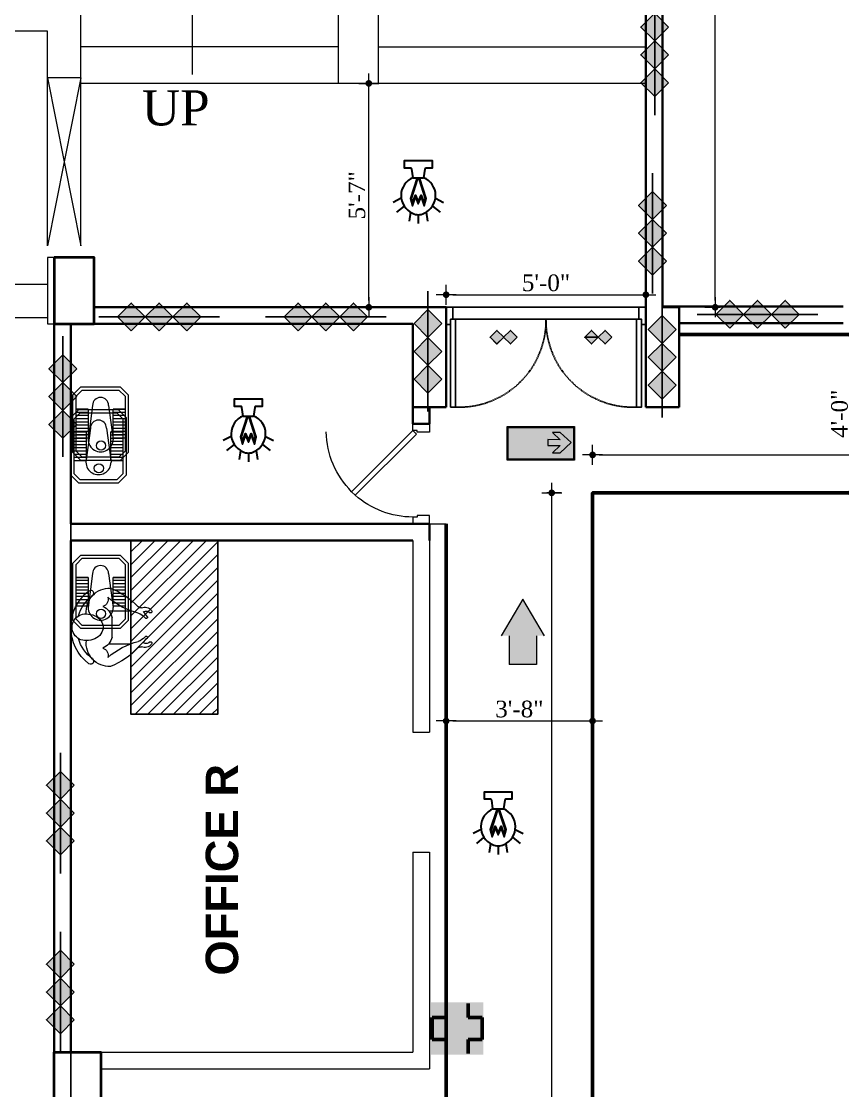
# Model space of a CAD drawing. Header units: inches. Extents: x -250485 to 735580, y -140410 to 288049.
# Drawn here: x 22416.3 to 22663.1, y 21470.8 to 21791.9 of the extents above; entities that cross this region are included whole.
import ezdxf

# ---------------------------------------------------------------- set-up
doc = ezdxf.new("R2010")
doc.units = ezdxf.units.IN
doc.header["$MEASUREMENT"] = 0
doc.header["$PDMODE"] = 35
doc.linetypes.add('DASH', pattern=[0.35, 0.25, -0.1])
doc.linetypes.add('DASHED', pattern=[0.75, 0.5, -0.25])
doc.layers.get('0').update_dxf_attribs({"lineweight": 0})
doc.layers.get('Defpoints').update_dxf_attribs({"lineweight": 0})
for name, color, linetype in [('A circulation', 7, 'DASHED'), ('A Furniture', 7, 'Continuous'), ('bp door', 40, 'Continuous'), ('fire rated wall', 7, 'Continuous')]:
    doc.layers.add(name, color=color, linetype=linetype)
for name, color, linetype, lineweight in [('A column', 106, 'Continuous', 40), ('A stair', 210, 'Continuous', 0), ('A WALL', 7, 'Continuous', 35), ('COLUMN-2', 102, 'Continuous', 0), ('DIM 01', 250, 'Continuous', 9), ('DIM_WORKING', 7, 'Continuous', 0), ('DOOR', 222, 'Continuous', 0), ('Emergency Light', 251, 'Continuous', 15), ('evacuation plan', 162, 'Continuous', 13), ('FURNITURE', 144, 'Continuous', 0), ('illustr-TOILET FIXTURE', 252, 'Continuous', 0), ('Intercom Conduit', 40, 'Continuous', 0), ('Layer1', 134, 'Continuous', 0), ('MAN', 215, 'Continuous', 0), ('TEXT-1', 7, 'Continuous', 0), ('wall', 7, 'Continuous', 0), ('WALL (I)', 7, 'Continuous', 0)]:
    doc.layers.add(name, color=color, linetype=linetype, lineweight=lineweight)
doc.styles.add('ARCH', font='times.ttf')
doc.styles.add('REG', font='times.ttf')
doc.styles.get("Standard").update_dxf_attribs({"font": 'arialbd.ttf', "height": 24})
doc.dimstyles.new('Dim-Pres', dxfattribs={"dimtxt": 5.5, "dimasz": 2, "dimexe": 1.5, "dimexo": 1.5, "dimgap": 1, "dimtad": 3, "dimdec": 0, "dimzin": 3, "dimdsep": 46, "dimlunit": 4, "dimtxsty": 'REG', "dimblk": 'point', "dimcen": 2, "dimclrd": 256, "dimclre": 256, "dimclrt": 7, "dimadec": 0, "dimazin": 0, "dimtfac": 0.75, "dimtdec": 0, "dimtmove": 1, "dimatfit": 3, "dimldrblk": 'point', "dimfxl": 0, "dimtolj": 1, "dimtzin": 0, "dimlwd": -1, "dimlwe": -1, "dimarcsym": 1})

# ---------------------------------------------------------------- blocks, each defined once
blk = doc.blocks.new('HGJGHJ')
at = {"layer": 'FURNITURE', "linetype": 'Continuous'}
for p, q in [((30654.35781435059, 4929.008363267556), (30651.95632432558, 4926.606873242553)), ((30651.95632432558, 4914.791542319535), (30651.95632432558, 4926.606873242553)), ((30654.75570624589, 4928.047767257556), (30652.91692033559, 4926.208981347247)), ((30652.91692033559, 4915.189434214839), (30652.91692033559, 4926.208981347247)), ((30654.35781435059, 4929.008363267556), (30671.64854253062, 4929.008363267556)), ((30654.75570624589, 4928.047767257556), (30671.25065063531, 4928.047767257556)), ((30658.6804963956, 4928.047767257556), (30667.32586048561, 4928.047767257556)), ((30658.6804963956, 4924.445532220049), (30658.6804963956, 4928.047767257556)), ((30658.6804963956, 4928.047767257556), (30658.6804963956, 4924.445532220049)), ((30659.6410924056, 4928.047767257556), (30659.6410924056, 4924.445532220049)), ((30660.6016884156, 4928.047767257556), (30660.6016884156, 4924.445532220049)), ((30661.5622844256, 4928.047767257556), (30661.5622844256, 4924.445532220049)), ((30662.5228804356, 4928.047767257556), (30662.5228804356, 4924.445532220049)), ((30663.4834764456, 4928.047767257556), (30663.4834764456, 4924.445532220049)), ((30664.4440724556, 4928.047767257556), (30664.4440724556, 4924.445532220049)), ((30665.40466846561, 4928.047767257556), (30665.40466846561, 4924.445532220049)), ((30666.36526447561, 4928.047767257556), (30666.36526447561, 4924.445532220049)), ((30667.32586048561, 4928.047767257556), (30667.32586048561, 4924.445532220049)), ((30671.25065063531, 4928.047767257556), (30673.08943654562, 4926.208981347247)), ((30671.64854253062, 4929.008363267556), (30674.05003255562, 4926.606873242553)), ((30673.08943654562, 4926.208981347247), (30673.08943654562, 4915.189434214839)), ((30674.05003255562, 4926.606873242553), (30674.05003255562, 4914.791542319535)), ((30657.53256930393, 4923.077343329893), (30667.7316437941, 4924.464785745525)), ((30667.32586048561, 4924.445532220049), (30658.6804963956, 4924.445532220049)), ((30657.53256930393, 4918.274363279886), (30667.7316437941, 4916.933629816562)), ((30658.6804963956, 4916.952883342036), (30667.32586048561, 4916.952883342036)), ((30658.6804963956, 4913.350648304533), (30658.6804963956, 4916.952883342036)), ((30658.6804963956, 4916.952883342036), (30658.6804963956, 4913.350648304533)), ((30659.6410924056, 4916.952883342036), (30659.6410924056, 4913.350648304533)), ((30660.6016884156, 4916.952883342036), (30660.6016884156, 4913.350648304533)), ((30661.5622844256, 4916.952883342036), (30661.5622844256, 4913.350648304533)), ((30662.5228804356, 4916.952883342036), (30662.5228804356, 4913.350648304533)), ((30663.4834764456, 4916.952883342036), (30663.4834764456, 4913.350648304533)), ((30664.4440724556, 4916.952883342036), (30664.4440724556, 4913.350648304533)), ((30665.40466846561, 4916.952883342036), (30665.40466846561, 4913.350648304533)), ((30666.36526447561, 4916.952883342036), (30666.36526447561, 4913.350648304533)), ((30667.32586048561, 4916.952883342036), (30667.32586048561, 4913.350648304533)), ((30654.35781435059, 4912.390052294529), (30651.95632432558, 4914.791542319535)), ((30654.75570624589, 4913.350648304533), (30652.91692033559, 4915.189434214839)), ((30671.25065063531, 4913.350648304533), (30654.75570624589, 4913.350648304533)), ((30667.32586048561, 4913.350648304533), (30658.6804963956, 4913.350648304533)), ((30673.08943654562, 4915.189434214839), (30671.25065063531, 4913.350648304533)), ((30674.05003255562, 4914.791542319535), (30671.64854253062, 4912.390052294529)), ((30671.64854253062, 4912.390052294529), (30654.35781435059, 4912.390052294529))]:
    blk.add_line(p, q, dxfattribs=at)
blk.add_circle((30669.60650334774, 4920.808634671692), 1.399614070162386, dxfattribs=at)
for centre, radius, start, end in [((30657.53256930393, 4920.675853304889), 2.401490025004022, 90, 270), ((30667.73910977049, 4920.699207781044), 3.765585365836088, 269.8864003401276, 90.11359965987242)]:
    blk.add_arc(centre, radius, start, end, dxfattribs=at)
blk = doc.blocks.new('30 door')
at = {"layer": 'DOOR'}
blk.add_lwpolyline([(-4.999999999999545, 28.00000000000068), (-4.999999999999545, 30), (0, 30), (0, 27.50000000000023), (-3.750000000000453, 27.5), (-3.750000000000453, 28.00000000000068), (-5.000000000001818, 28.00000000000068, 0.1816430964710889), (-22.3241161390597, 21.44543648263107), (-23.38477631083924, 20.38477631085152), (-5.000000000001818, 2.000000000030468), (-5.000000000001818, 0), (0, 0), (-4.547e-13, 2.5), (-3.750000000000453, 2.5), (-3.750000000000453, 1.999999999999317), (-5.000000000001818, 1.999999999998181), (-3.939339828221818, 3.060660171777954), (-22.3241161390597, 21.44543648263107), (-23.38477631083924, 20.38477631085152, 0.1947237237123861), (-30.99661788613685, 2.41935483871407, 0.1960840437780833)], format="xyb", dxfattribs=at)
blk = doc.blocks.new('A$C0A385B62')
at = {"layer": 'MAN'}
for p, q in [((12.80305191420848, 13.80214196451243), (5.246626955540705, 13.80214196451243)), ((5.246626955540705, 8.742395382917035), (5.246626955540705, 13.80214196451243)), ((12.80305191420848, 8.742395382917035), (12.80305191420848, 13.80214196451243)), ((6.784432283155183, 9.500194757591544), (11.265246586594, 9.500194757591544))]:
    blk.add_line(p, q, dxfattribs=at)
for centre, major_axis, ratio, start_param, end_param in [((6.291864998795062, 17.02653517760746), (1.330345823937488, -1.330345823937491), 0.9999999999977816, 3.011755567882602, 4.336791129735035), ((5.391966378050707, 18.34442382934912), (0.2134425236567027, 0.2134425236567026), 0.9999999999974256, -0.9903661476277168, 1.743844077507616), ((6.722268590692692, 17.28868438648033), (1.014736198392688, 1.014736198392687), 0.9999999999994011, 1.590736801762065, 2.798432656722235), ((3.039559556335007, 20.8822419551766), (3.420265618158865, 3.420265618158862), 0.9999999999710878, 4.442781796797042, 4.759624155095366), ((6.683346309542682, 17.32390668227572), (0.2195165364007317, -0.2195165364007318), 0.9999999999550492, 6.040082380256673, 8.853084092341538), ((11.3663325602065, 17.32390668227572), (0.2195165364007318, 0.2195165364007317), 0.9999999999550492, 0.5716938684278416, 3.384695580512707), ((53.02784726960453, 68.45595026975613), (46.44218521651676, -46.44218521651679), 0.9999999991443549, 4.81195643080859, 4.835193538654237), ((12.65771249169847, 18.34442382934912), (0.2134425236567026, -0.2134425236567027), 0.9999999999974256, 1.397748576082175, 4.131958801217509), ((11.32741027905649, 17.28868438648033), (1.014736198392089, 1.014736198392089), 0.9999999999994885, -1.227636329928234, -0.0199404749671928), ((11.75781387095412, 17.02653517760746), (1.330345823936892, 1.33034582393689), 0.9999999999985387, -1.195198476144889, 0.1298370857076663), ((16.25948536622672, 2.738926605114556), (12.32887152460413, 12.32887152460411), 0.9999999999998435, 1.534760500018879, 1.981494527452173), ((-10.8353074302031, 19.75662907895139), (12.12609851486674, 12.12609851486672), 0.9999999999981142, -1.50016072850486, -1.035996806125609), ((3.521507891495275, 16.15331630651462), (0.7438983915993324, -0.7438983915993334), 0.999999999998362, 0.1201904508699337, 0.9031787789964641), ((8.738014996295531, 14.61653963441176), (2.185140766254475, -2.18514076625448), 0.9999999999983836, 3.016096205032031, 3.635716174250643), ((9.311663873453654, 14.61653963441176), (2.185140766254467, 2.185140766254466), 0.999999999996424, -0.4941235206615008, 0.1254964485580055), ((28.88498629995229, 19.75662907895139), (12.12609851483914, 12.12609851483913), 0.9999999999973719, 2.606793132918306, 3.070957055299133), ((14.52817097825391, 16.15331630651462), (0.7438983915994333, 0.7438983915994326), 0.9999999999981568, 2.23841387459333, 3.021402202719569), ((1.823762386735323, 2.738926605114556), (12.32887152460242, 12.32887152460241), 0.9999999999992137, -0.4106982006575655, 0.0360358267760297), ((5.405420545281231, 8.934852985392807), (3.824465016098026, -3.824465016098032), 0.9999999999988436, 3.892703976422086, 5.607303683974293), ((2.58651944003577, 6.861145151346589), (1.216868306365082, 1.21686830636508), 0.9999999999942101, -0.4917908428322868, 1.062111035292349), ((7.560825747681518, 5.985419404034928), (2.545234036173748, 2.545234036173744), 0.9999999999964052, 1.002801220004055, 1.96460807070512), ((9.041623876484664, 3.602354411410942), (1.943723e-10, 3.839603214756363), 0.7931162535891396, 4.700072118899566, 7.865365617326588), ((10.48885312206766, 5.985419404034928), (2.545234036164584, 2.545234036164582), 0.9999999999986894, -0.393811743911866, 0.5679951067929987), ((12.64425832446068, 8.934852985392807), (3.824465016096659, 3.824465016096656), 0.999999999998776, 3.823709888529261, 5.53207398434725), ((15.46315942971341, 6.861145151346589), (1.216868306364642, -1.216868306364644), 0.9999999999951636, 2.079481618297084, 3.63338349642168), ((1.210265428893761, 4.563088716834045), (0.4857340215551655, -0.4857340215551659), 0.9999999999895796, 1.452985512981384, 4.552068611643997), ((9.063361561591591, 10.50550035794413), (6.477965783192783, -6.47796578319279), 0.9999999999952726, 4.573278415513708, 5.207423431160726), ((9.02666349798892, 10.50551949737974), (6.477965783163669, -6.477965783163672), 0.9999999999950769, 5.787107780630661, 6.421252796283351), ((16.87070936117016, 4.575413284820115), (0.4752786104991503, 0.4752786104991493), 0.9999999999965778, -1.432728837689081, 1.708863815900708), ((9.02666349798892, 10.50551949737974), (7.428523004162264, 7.428523004162253), 0.999999999999676, 3.004593134476285, 4.850456469487568), ((9.04147259880483, 3.328248395865101), (2.159226453879345, -2.159226453879349), 0.9999999999947417, 3.851468289501696, 7.142929779361948)]:
    blk.add_ellipse(centre, major_axis=major_axis, ratio=ratio, start_param=start_param, end_param=end_param, dxfattribs=at)
blk = doc.blocks.new('bfg')
at = {"layer": 'fire rated wall'}
h = blk.add_hatch(color=1, dxfattribs=at)
h.dxf.hatch_style = 1
h.paths.add_polyline_path([(9432308.674082786, -5613534.505642245), (9432321.426479785, -5613547.258039244), (9432334.178876786, -5613534.505642245)])
h.paths.add_polyline_path([(9432334.178876786, -5613534.505642245), (9432321.426479785, -5613521.753245245), (9432308.674082786, -5613534.505642245)])
h.paths.add_polyline_path([(9432334.178876786, -5613534.505642245), (9432359.683670785, -5613534.505642245), (9432346.931273786, -5613521.753245245)])
h.paths.add_polyline_path([(9432334.178876786, -5613534.505642245), (9432346.931273786, -5613547.258039244), (9432359.683670785, -5613534.505642245)])
at = {"layer": 'fire rated wall', "color": 1, "elevation": 4.752381534793134e-10}
for points in [[(9432321.426479785, -5613547.258039244), (9432334.178876786, -5613534.505642245), (9432321.426479785, -5613521.753245245), (9432308.674082786, -5613534.505642245)], [(9432346.931273786, -5613547.258039244), (9432359.683670785, -5613534.505642245), (9432346.931273786, -5613521.753245245), (9432334.178876786, -5613534.505642245)]]:
    blk.add_lwpolyline(points, close=True, dxfattribs=at)
blk.add_lwpolyline([(9432291.670886785, -5613534.505642245), (9432376.686866786, -5613534.505642245)], dxfattribs=at)
blk = doc.blocks.new('3HR RATE')
at = {"layer": 'fire rated wall', "xscale": 1.292997314696549, "yscale": 1.292997314696549, "zscale": 1.292997314696549}
for p in [(-12191616.17044229, 7245476.705624639), (-12191583.19281213, 7245476.705624639)]:
    blk.add_blockref('bfg', p, dxfattribs=at)
blk = doc.blocks.new('dot')
at = {"color": 4}
for p, q in [((-1.5, 0), (1.5, 0)), ((0, 1.5), (0, -1.5))]:
    blk.add_line(p, q, dxfattribs=at)
at = {"color": 6, "const_width": 0.5}
blk.add_lwpolyline([(-0.25, 0, 1), (0.25, 0, 1)], format="xyb", close=True, dxfattribs=at)
blk = doc.blocks.new('point')
blk.add_blockref('dot', (0, 0))
blk = doc.blocks.new('*D369')
at = {"layer": 'Defpoints', "color": 0, "ltscale": 30, "transparency": 16777216}
for p in [(22603.94430732762, 21709.84090888756), (22543.94430732762, 21706.07505182835), (22603.94430732762, 21706.07505182836)]:
    blk.add_point(p, dxfattribs=at)
at = {"layer": 'Layer1', "ltscale": 30, "transparency": 16777216}
for p, q in [((22543.94430732762, 21707.57505182835), (22543.94430732762, 21711.34090888756)), ((22603.94430732762, 21707.57505182836), (22603.94430732762, 21711.34090888756)), ((22545.94430732762, 21709.84090888756), (22601.94430732762, 21709.84090888756))]:
    blk.add_line(p, q, dxfattribs=at)
at = {"layer": 'Layer1', "ltscale": 30, "transparency": 16777216, "xscale": 2, "yscale": 2, "zscale": 2, "rotation": 180}
blk.add_blockref('point', (22543.94430732762, 21709.84090888756), dxfattribs=at)
at = {"layer": 'Layer1', "ltscale": 30, "transparency": 16777216, "xscale": 2, "yscale": 2, "zscale": 2}
blk.add_blockref('point', (22603.94430732762, 21709.84090888756), dxfattribs=at)
at = {"layer": 'Layer1', "color": 7, "ltscale": 30, "transparency": 16777216, "insert": (22573.94430732762, 21713.38416771957), "char_height": 5, "attachment_point": 5, "style": 'REG'}
blk.add_mtext('\\A1;5\'-0"', dxfattribs=at)
blk = doc.blocks.new('*D370')
at = {"layer": 'Defpoints', "color": 0, "ltscale": 30, "transparency": 16777216}
for p in [(22520.70072091138, 21773.32501343265, -9.701904012345906), (22520.70072091138, 21773.32501343265), (22520.70072091138, 21706.07505182835, -9.701904012345906)]:
    blk.add_point(p, dxfattribs=at)
at = {"layer": 'Layer1', "ltscale": 30, "transparency": 16777216}
for p, q in [((22520.0410847935, 21773.32501343265), (22519.20072091138, 21773.32501343265)), ((22520.70072091138, 21708.07505182835), (22520.70072091138, 21771.32501343265)), ((22520.0410847935, 21706.07505182835), (22519.20072091138, 21706.07505182835))]:
    blk.add_line(p, q, dxfattribs=at)
at = {"layer": 'Layer1', "ltscale": 30, "transparency": 16777216, "xscale": 2, "yscale": 2, "zscale": 2}
for p, rotation in [((22520.70072091138, 21773.32501343265), 90), ((22520.70072091138, 21706.07505182835), 270)]:
    blk.add_blockref('point', p, dxfattribs=dict(at, rotation=rotation))
at = {"layer": 'Layer1', "color": 7, "ltscale": 30, "transparency": 16777216, "insert": (22517.15025227403, 21739.70003263051), "char_height": 5, "attachment_point": 5, "rotation": 90, "style": 'REG'}
blk.add_mtext('\\A1;5\'-7"', dxfattribs=at)
blk = doc.blocks.new('A$C16DB04AD')
at = {"layer": 'Emergency Light', "color": 154, "lineweight": 30}
for p, q in [((-6.537825528983376, -14.3932823043433), (-9.586205916086328, -15.97797261748929)), ((6.53782552893972, -14.3932823043433), (9.58620591602812, -15.97797261748929)), ((-5.430884954985231, -17.39914926863275), (-8.325307155027986, -19.7678718053503)), ((-2.947855078673456, -19.77826723671751), (-3.460393636632944, -23.21708098362433)), ((2.9478550786298, -19.77826723671751), (3.460393636589288, -23.21708098362433)), ((5.430884954927024, -17.39914926863275), (8.32530715498433, -19.7678718053503)), ((-2.91038304567337e-11, -20.70360844238894), (-2.91038304567337e-11, -24))]:
    blk.add_line(p, q, dxfattribs=at)
blk.add_lwpolyline([(-1.99680266190262, -6.567560826137196), (-2.489697232274921, -3.279178763215896, 0.3712780056704896), (-2.944603238065611, -2.887376694125123), (-5.249217542688712, -2.887376694125123), (-5.249217542688712, 0), (5.249217542688712, 0), (5.249217542688712, -2.887376694125123), (2.944603238065611, -2.887376694125123, 0.3712780056704896), (2.489697232274921, -3.279178763215896), (1.99680266190262, -6.567560826137196)], format="xyb", dxfattribs=at)
at = {"layer": 'Emergency Light', "color": 1, "lineweight": 30}
blk.add_lwpolyline([(-0.4329040910961339, -6.573705076996703), (-3.010552231469774, -14.48153607931454), (-2.28318827264593, -17.27446631714702), (-1.096346872873255, -13.9076215242967), (0, -16.50271311466349), (1.096346872873255, -13.9076215242967), (2.283188272660482, -17.27446631714702), (3.010552231469774, -14.48153607931454), (0.4273372012394248, -6.573705076996703)], dxfattribs=at)
blk.add_lwpolyline([(0.4273372012394248, -7.282025628781412, 0.6903614861504281), (-0.4329040910961339, -7.282025628781412), (-2.747414040059084, -14.4957025636686), (-2.247088542950223, -16.41685110662365), (-1.117494048405206, -13.21240496687824), (0, -15.85755266516935), (1.117494048405206, -13.21240496687824), (2.247088542950223, -16.41685110662365), (2.747414040073636, -14.4957025636686), (0.4273372012394248, -7.282025628781412)], format="xyb", dxfattribs=at)
at = {"layer": 'Emergency Light', "color": 154, "lineweight": 30}
blk.add_lwpolyline([(-2.021739374991739, -6.577722929127049), (1.99680266190262, -6.567560826137196)], dxfattribs=at)
for centre, radius, start, end in [((0.7757337109651417, -13.40674541570479), 7.379797001880024, 112.0671366794404, 245.9766584055333), ((-0.7757337109651417, -13.40674541570479), 7.379797001880024, 294.0233415944667, 67.93286331978692), ((-2.91038304567337e-11, -15.96131014602724), 4.742298296318141, 241.9689034068913, 298.0310965931087)]:
    blk.add_arc(centre, radius, start, end, dxfattribs=at)
blk = doc.blocks.new('hfev')
at = {"layer": 'evacuation plan'}
h = blk.add_hatch(color=60, dxfattribs=at)
h.dxf.hatch_style = 1
h.paths.add_polyline_path([(40299.06013279775, 13041.13714451433), (40287.1843532685, 13021.1588123658), (40310.935912327, 13021.1588123658)])
h.paths.add_polyline_path([(40306.54383744636, 13021.1588123658), (40291.57642814914, 13021.1588123658), (40291.57642814914, 13005.53081568079), (40306.54383744636, 13005.53081568079)])
at = {"layer": 'evacuation plan', "color": 9, "true_color": 0xafd9aa}
for p, q in [((40287.1843532685, 13021.1588123658), (40299.06013279775, 13041.13714451433)), ((40299.06013279775, 13041.13714451433), (40310.935912327, 13021.1588123658)), ((40291.57642814914, 13021.1588123658), (40291.57642814914, 13005.53081568079)), ((40306.54383744636, 13021.1588123658), (40306.54383744636, 13005.53081568079)), ((40291.57642814914, 13005.53081568079), (40306.54383744636, 13005.53081568079))]:
    blk.add_line(p, q, dxfattribs=at)
blk = doc.blocks.new('er32')
at = {"lineweight": 53, "ltscale": 100000}
h = blk.add_hatch(color=98, dxfattribs=at)
h.paths.add_polyline_path([(-274598.7812167398, 140480.8244151031), (-274598.7812167398, 140402.5056517158), (-274520.4624533525, 140402.5056517158), (-274520.4624533525, 140480.8244151031)])
h.paths.add_polyline_path([(-274576.1972347049, 140479.1668751373), (-274543.0464353874, 140479.1668751373), (-274543.0464353874, 140458.2404330682), (-274522.1199933183, 140458.2404330682), (-274522.1199933183, 140425.0896337508), (-274543.0464353874, 140425.0896337508), (-274543.0464353874, 140404.1631916816), (-274576.1972347049, 140404.1631916816), (-274576.1972347049, 140425.0896337508), (-274597.123676774, 140425.0896337508), (-274597.123676774, 140458.2404330682), (-274576.1972347049, 140458.2404330682)], flags=16)
blk.add_hatch(color=7, dxfattribs=at).paths.add_polyline_path([(-274543.0464353874, 140425.0896337508), (-274522.1199933183, 140425.0896337508), (-274522.1199933183, 140458.2404330682), (-274543.0464353874, 140458.2404330682), (-274543.0464353874, 140479.1668751373), (-274576.1972347049, 140479.1668751373), (-274576.1972347049, 140458.2404330682), (-274597.123676774, 140458.2404330682), (-274597.123676774, 140425.0896337508), (-274576.1972347049, 140425.0896337508), (-274576.1972347049, 140404.1631916816), (-274543.0464353874, 140404.1631916816)])
at = {"color": 75, "lineweight": 53, "ltscale": 100000}
for p, q in [((-274576.1972347049, 140458.2404330682), (-274576.1972347049, 140479.1668751373)), ((-274543.0464353874, 140479.1668751373), (-274543.0464353874, 140458.2404330682)), ((-274597.123676774, 140425.0896337508), (-274597.123676774, 140458.2404330682)), ((-274597.123676774, 140458.2404330682), (-274576.1972347049, 140458.2404330682)), ((-274543.0464353874, 140458.2404330682), (-274522.1199933183, 140458.2404330682)), ((-274522.1199933183, 140458.2404330682), (-274522.1199933183, 140425.0896337508)), ((-274576.1972347049, 140425.0896337508), (-274597.123676774, 140425.0896337508)), ((-274576.1972347049, 140404.1631916816), (-274576.1972347049, 140425.0896337508)), ((-274522.1199933183, 140425.0896337508), (-274543.0464353874, 140425.0896337508)), ((-274543.0464353874, 140425.0896337508), (-274543.0464353874, 140404.1631916816))]:
    blk.add_line(p, q, dxfattribs=at)
blk = doc.blocks.new('TV')
h = blk.add_hatch(color=255)
h.dxf.hatch_style = 1
h.paths.add_polyline_path([(-39214.09752371933, 44792.02226556549), (-39355.43260178989, 44792.02226556549), (-39355.43260178989, 44721.35472653022), (-39214.09752371933, 44721.35472653022)])
at = {"true_color": 0x00823c}
h = blk.add_hatch(color=116, dxfattribs=at)
h.dxf.hatch_style = 1
h.paths.add_polyline_path([(-39216.09446873587, 44790.02532054895), (-39353.43565677335, 44790.02532054895), (-39353.43565677335, 44723.35167154676), (-39216.09446873587, 44723.35167154676)])
h = blk.add_hatch(color=7)
h.dxf.hatch_style = 1
edge = h.paths.add_edge_path()
edge.add_line((-39281.56887870257, 44787.3598916077), (-39281.5777563763, 44762.26862643366))
edge.add_line((-39281.5777563763, 44762.26862643365), (-39275.22509325473, 44762.2535817412))
edge.add_line((-39275.22509325472, 44762.25358174121), (-39270.10095116873, 44768.84651616378))
edge.add_arc((-39265.30688658024, 44765.00578479077), 6.142822865613082, 450.8447529258195, 501.3002810123936, ccw=False)
edge.add_line((-39265.39745135889, 44771.14794001342), (-39253.91832419514, 44771.14794001342))
edge.add_arc((-39254.32685174044, 44758.00025215698), 13.15403324937041, 436.4591664838054, 448.22026687889456, ccw=False)
edge.add_arc((-39252.36031456495, 44766.83734607761), 4.105151745158206, 397.36724743215404, 434.26418963239394, ccw=False)
edge.add_line((-39249.0976972216, 44769.32885143014), (-39244.90793997719, 44762.3541776294))
edge.add_arc((-39246.80066585716, 44761.10760209859), 2.266354299456262, 210.729981930687, 393.36945482454, ccw=False)
edge.add_line((-39248.74879000689, 44759.94951138198), (-39252.53581505697, 44766.31310277264))
edge.add_arc((-39253.31482502951, 44765.83029455123), 0.9164934893372705, 391.789457232346, 448.7110226717414)
edge.add_line((-39253.29420850778, 44766.7465561269), (-39258.08282412243, 44766.7465561269))
edge.add_line((-39258.08282412243, 44766.7465561269), (-39254.24427705004, 44759.16176721964))
edge.add_line((-39254.24427705004, 44759.16176721964), (-39253.22818217762, 44755.03985835888))
edge.add_line((-39253.22818217761, 44755.03985835888), (-39252.48372349542, 44746.0499207976))
edge.add_arc((-39251.83585897721, 44745.9634183813), 0.653613878371987, 532.3948879559485, 625.8979717152142)
edge.add_line((-39251.88261377794, 44745.31147889746), (-39244.4117076297, 44745.31020830906))
edge.add_arc((-39244.25008806474, 44726.89778106575), 18.41313655719135, 438.6405796484934, 450.5029147444431, ccw=False)
edge.add_arc((-39241.66244153447, 44739.0627623867), 5.978446100355284, 368.58577458372224, 439.99110428515894, ccw=False)
edge.add_line((-39235.75099302629, 44739.95528370859), (-39254.77784634983, 44739.98366561488))
edge.add_arc((-39254.95358047848, 44743.0524874133), 3.073849331776222, 195.9243380056432, 273.27742704906575, ccw=False)
edge.add_line((-39257.90947038367, 44742.20912237796), (-39258.93158203815, 44752.53380089641))
edge.add_line((-39258.93158203815, 44752.53380089641), (-39268.74834303719, 44733.65100530256))
edge.add_arc((-39271.40620312939, 44735.02505159142), 2.992026649896997, 269.86886229427677, 332.6621823704491, ccw=False)
edge.add_line((-39271.41305122835, 44732.03303277843), (-39276.08909948017, 44732.03528412569))
edge.add_line((-39276.08909948016, 44732.03528412569), (-39264.49691245628, 44755.67217897202))
edge.add_line((-39264.49691245629, 44755.67217897202), (-39268.13062493504, 44763.48447030332))
edge.add_line((-39268.13062493503, 44763.48447030334), (-39272.00998739745, 44758.54825756775))
edge.add_arc((-39273.82122141514, 44760.19067500587), 2.445016095634157, 270.4455327933086, 317.7984251281515, ccw=False)
edge.add_line((-39273.80220912694, 44757.74573283052), (-39281.5793556717, 44757.74848450402))
edge.add_line((-39281.5793556717, 44757.74848450402), (-39281.58914082788, 44730.0923714433))
edge.add_line((-39281.58914082788, 44730.09237144331), (-39277.37023450116, 44725.87559803182))
edge.add_line((-39277.37023450115, 44725.87559803182), (-39270.00747621599, 44725.87559803182))
edge.add_line((-39270.00747621601, 44725.87559803182), (-39275.09625534004, 44730.72274867513))
edge.add_line((-39275.09625534003, 44730.72274867513), (-39270.11820377428, 44730.72142676166))
edge.add_arc((-39273.11955241013, 44722.03799617719), 9.187494780908388, 402.12541248889875, 430.9327578233681, ccw=False)
edge.add_line((-39266.30538586515, 44728.20056014411), (-39263.8867410202, 44725.87559803182))
edge.add_line((-39263.88674102021, 44725.87559803182), (-39237.30514029189, 44725.87559803182))
edge.add_line((-39237.30514029189, 44725.87559803182), (-39241.47013271648, 44730.0405904564))
edge.add_line((-39241.47013271647, 44730.0405904564), (-39241.47013271647, 44738.70827739405))
edge.add_line((-39241.47013271647, 44738.70827739405), (-39233.77176810897, 44738.65248748953))
edge.add_arc((-39264.83271212356, 44726.94453010118), 33.19425416068244, 380.6531828263085, 389.0926634476354)
edge.add_arc((-39241.519468704, 44739.34393680179), 6.811861026646437, 393.3055587986269, 450.2478039045531)
edge.add_line((-39241.54892987046, 44746.15573411866), (-39241.54892987046, 44787.3598916077))
edge.add_line((-39241.54892987046, 44787.3598916077), (-39281.56887870256, 44787.3598916077))
edge = h.paths.add_edge_path(flags=16)
edge.add_arc((-39267.05894563422, 44776.91138899013), 4.761599548305141, 180, 540, ccw=False)
h = blk.add_hatch(color=7)
h.dxf.hatch_style = 1
h.paths.add_polyline_path([(-39299.48937832614, 44764.50807087438), (-39299.48037293712, 44752.05361785125), (-39325.14348031431, 44752.06712593479), (-39309.25572272497, 44737.16320709655), (-39325.28756653875, 44737.15195036027), (-39348.44492441944, 44758.31911726618), (-39325.31233135856, 44779.36471142023), (-39309.17467422374, 44779.38497354554), (-39325.14348031431, 44764.48330605456)])
at = {"color": 255}
for points in [[(-39214.09752371933, 44792.0222655655), (-39355.43260178989, 44792.0222655655), (-39355.43260178989, 44721.35472653023), (-39214.09752371933, 44721.35472653023)], [(-39299.48937832614, 44764.50807087437), (-39299.48037293712, 44752.05361785124), (-39325.14348031431, 44752.06712593477), (-39309.25572272497, 44737.16320709654), (-39325.28756653875, 44737.15195036026), (-39348.44492441944, 44758.31911726617), (-39325.31233135856, 44779.36471142023), (-39309.17467422374, 44779.38497354554), (-39325.14348031431, 44764.48330605456), (-39299.48937832614, 44764.50807087437)]]:
    blk.add_lwpolyline(points, close=True, dxfattribs=at)
at = {"color": 116, "true_color": 0x00823c}
blk.add_lwpolyline([(-39216.09446873587, 44790.02532054896), (-39353.43565677335, 44790.02532054896), (-39353.43565677335, 44723.35167154676), (-39216.09446873587, 44723.35167154676)], close=True, dxfattribs=at)
blk = doc.blocks.new('*D409')
at = {"layer": 'Defpoints', "color": 0, "ltscale": 30, "transparency": 16777216}
for p in [(22615.03604118759, 21961.32501343288, -9.701904012345906), (22624.78508041473, 21961.32501343288), (22611.44430732763, 21706.07505182835, -9.701904012345906)]:
    blk.add_point(p, dxfattribs=at)
at = {"layer": 'Layer1', "ltscale": 30, "transparency": 16777216}
for p, q in [((22622.12014171748, 21961.32501343288), (22626.28508041473, 21961.32501343288)), ((22624.78508041473, 21708.07505182835), (22624.78508041473, 21959.32501343288)), ((22621.68150908637, 21706.07505182835), (22626.28508041473, 21706.07505182835))]:
    blk.add_line(p, q, dxfattribs=at)
at = {"layer": 'Layer1', "ltscale": 30, "transparency": 16777216, "xscale": 2, "yscale": 2, "zscale": 2}
for p, rotation in [((22624.78508041473, 21961.32501343288), 90), ((22624.78508041473, 21706.07505182835), 270)]:
    blk.add_blockref('point', p, dxfattribs=dict(at, rotation=rotation))
at = {"layer": 'Layer1', "color": 7, "ltscale": 30, "transparency": 16777216, "insert": (22621.24182158272, 21833.70003263062), "char_height": 5, "attachment_point": 5, "rotation": 90, "style": 'REG'}
blk.add_mtext('\\A1;21\'-3"', dxfattribs=at)
blk = doc.blocks.new('dfgdfgfdgg')
at = {"ltscale": 100000}
h = blk.add_hatch(color=1, dxfattribs=at)
h.paths.add_polyline_path([(1851.060649046849, -12430.31978130912), (1853.105863754477, -12432.36367333626), (1855.141843404777, -12430.32637612587), (1855.135244320278, -12430.31978130912), (1855.143156697111, -12430.31186381188), (1853.104541073986, -12428.27456660149)])
h.paths.add_polyline_path([(1857.180459027906, -12432.36367333626), (1859.224351055047, -12430.31845862863), (1857.179136347419, -12428.27456660149), (1855.143156697111, -12430.31186381188), (1855.149755781615, -12430.31845862863), (1855.141843404777, -12430.32637612587)])
h = blk.add_hatch(color=1, dxfattribs=at)
h.paths.add_polyline_path([(1879.486584569979, -12430.31978130912), (1881.531799277607, -12432.36367333626), (1883.567778927911, -12430.32637612587), (1883.561179843407, -12430.31978130912), (1883.569092220245, -12430.31186381188), (1881.530476597116, -12428.27456660149)])
h.paths.add_polyline_path([(1885.606394551036, -12432.36367333626), (1887.650286578177, -12430.31845862863), (1885.605071870548, -12428.27456660149), (1883.569092220241, -12430.31186381188), (1883.575691304744, -12430.31845862863), (1883.567778927911, -12430.32637612587)])
at = {"layer": 'bp door', "color": 1}
for p, q in [((1837.855841582579, -12421.34215792237), (1839.911812728362, -12421.34215792237)), ((1837.855841582579, -12426.48208578683), (1837.855841582579, -12421.34215792237)), ((1839.911812728362, -12421.34215792237), (1839.911812728362, -12424.94010742749)), ((1839.140823548689, -12426.48208578683), (1837.855841582579, -12426.48208578683)), ((1839.140823548689, -12424.94010742749), (1839.140823548689, -12426.48208578683)), ((1839.911812728362, -12424.94010742749), (1839.140823548689, -12424.94010742749)), ((1839.140823548689, -12424.94010742749), (1840.682801908024, -12424.94010742749)), ((1839.140823548689, -12451.34036396901), (1839.140823548689, -12424.94010742749)), ((1840.682801908024, -12424.94010742749), (1840.682801908024, -12451.34036396901)), ((1840.682801908024, -12451.34036396901), (1839.140823548689, -12451.34036396901))]:
    blk.add_line(p, q, dxfattribs=at)
at = {"layer": 'bp door', "color": 1, "linetype": 'DASH'}
for p, q in [((1895.7998704368, -12421.34215792235), (1839.911812728362, -12421.34215792235)), ((1840.682801908024, -12424.94010742749), (1895.028881257138, -12424.94010742748))]:
    blk.add_line(p, q, dxfattribs=at)
at = {"layer": 'bp door', "color": 1}
for points in [[(1895.7998704368, -12424.94010742748), (1896.570859616473, -12424.94010742748), (1896.570859616473, -12426.48208578682), (1897.855841582583, -12426.48208578682), (1897.855841582583, -12421.34215792235), (1895.7998704368, -12421.34215792235)], [(1895.028881257138, -12451.340363969), (1896.570859616473, -12451.340363969), (1896.570859616473, -12424.94010742748), (1895.028881257138, -12424.94010742748)], [(1855.141843404781, -12430.32637612586), (1853.096628697149, -12428.28248409872), (1851.052736670012, -12430.32769880635), (1853.097951377644, -12432.37159083349)], [(1855.149755781615, -12430.31845862862), (1853.104541073986, -12428.27456660148), (1851.060649046845, -12430.31978130911), (1853.105863754477, -12432.36367333626)], [(1859.224351055047, -12430.31845862862), (1857.179136347415, -12428.27456660148), (1855.135244320278, -12430.31978130911), (1857.18045902791, -12432.36367333626)], [(1883.567778927911, -12430.32637612586), (1881.522564220279, -12428.28248409872), (1879.478672193141, -12430.32769880635), (1879.478672193141, -12430.32769880635)], [(1883.575691304744, -12430.31845862862), (1881.530476597116, -12428.27456660148), (1879.486584569975, -12430.31978130911), (1881.531799277607, -12432.36367333626)], [(1887.650286578177, -12430.31845862862), (1885.605071870545, -12428.27456660148), (1883.561179843407, -12430.31978130911), (1885.60639455104, -12432.36367333626)]]:
    blk.add_lwpolyline(points, close=True, dxfattribs=at)
at = {"layer": 'bp door', "color": 1, "linetype": 'DASH'}
blk.add_arc((1893.971422272949, -12425.24620118059), 26.11558062021288, 179.3284360777172, 272.3206263789623, dxfattribs=at)
at = {"layer": 'bp door', "color": 1, "linetype": 'DASH', "extrusion": (0, 0, -1)}
blk.add_ellipse((1841.740260892213, -12425.2462011806), major_axis=(18.4665041511765, -18.4665041511765), ratio=0.9999999999998684, start_param=5.486066142201646, end_param=7.109086041598895, dxfattribs=at)
blk = doc.blocks.new('*D727')
at = {"layer": 'Defpoints', "color": 0, "ltscale": 30, "transparency": 16777216}
for p in [(22587.94430732763, 21581.84245146043), (22543.94430732763, 21570.20791071723, -9.701904012345906), (22587.94430732763, 21570.20791071723, -9.701904012345906)]:
    blk.add_point(p, dxfattribs=at)
at = {"layer": 'Layer1', "ltscale": 30, "transparency": 16777216}
for p, q in [((22543.94430732763, 21578.91847909975), (22543.94430732763, 21583.34245146043)), ((22587.94430732763, 21578.91847909975), (22587.94430732763, 21583.34245146043)), ((22545.94430732763, 21581.84245146043), (22585.94430732763, 21581.84245146043))]:
    blk.add_line(p, q, dxfattribs=at)
at = {"layer": 'Layer1', "ltscale": 30, "transparency": 16777216, "xscale": 2, "yscale": 2, "zscale": 2, "rotation": 180}
blk.add_blockref('point', (22543.94430732763, 21581.84245146043), dxfattribs=at)
at = {"layer": 'Layer1', "ltscale": 30, "transparency": 16777216, "xscale": 2, "yscale": 2, "zscale": 2}
blk.add_blockref('point', (22587.94430732763, 21581.84245146043), dxfattribs=at)
at = {"layer": 'Layer1', "color": 7, "ltscale": 30, "transparency": 16777216, "insert": (22565.94430732763, 21585.38571029244), "char_height": 5, "attachment_point": 5, "style": 'REG'}
blk.add_mtext('\\A1;3\'-8"', dxfattribs=at)
blk = doc.blocks.new('*D728')
at = {"layer": 'Defpoints', "color": 0, "ltscale": 30, "transparency": 16777216}
for p in [(22683.17228634004, 21697.85648363937, -9.701904012345906), (22665.70052231709, 21650.32501343268), (22683.17228634004, 21650.32501343268, -9.701904012345906)]:
    blk.add_point(p, dxfattribs=at)
at = {"layer": 'Layer1', "ltscale": 30, "transparency": 16777216}
for p, q in [((22669.0973664615, 21697.85648363937), (22664.20052231709, 21697.85648363937)), ((22665.70052231709, 21695.85648363937), (22665.70052231709, 21652.32501343268)), ((22669.0973664615, 21650.32501343268), (22664.20052231709, 21650.32501343268))]:
    blk.add_line(p, q, dxfattribs=at)
at = {"layer": 'Layer1', "ltscale": 30, "transparency": 16777216, "xscale": 2, "yscale": 2, "zscale": 2}
for p, rotation in [((22665.70052231709, 21697.85648363937), 90), ((22665.70052231709, 21650.32501343268), 270)]:
    blk.add_blockref('point', p, dxfattribs=dict(at, rotation=rotation))
at = {"layer": 'Layer1', "color": 7, "ltscale": 30, "transparency": 16777216, "insert": (22662.15726348507, 21674.09074853603), "char_height": 5, "attachment_point": 5, "rotation": 90, "style": 'REG'}
blk.add_mtext('\\A1;4\'-0"', dxfattribs=at)
blk = doc.blocks.new('*D734')
at = {"layer": 'Defpoints', "color": 0, "ltscale": 30, "transparency": 16777216}
for p in [(22575.66192575218, 21650.32501343268), (22586.6641124357, 21650.32501343268, -9.701904012345906), (22586.6641124357, 21219.32501343268, -9.701904012345906)]:
    blk.add_point(p, dxfattribs=at)
at = {"layer": 'Layer1', "ltscale": 30, "transparency": 16777216}
for p, q in [((22578.50706894799, 21650.32501343268), (22574.16192575218, 21650.32501343268)), ((22575.66192575218, 21221.32501343268), (22575.66192575218, 21648.32501343268)), ((22575.66192575218, 21434.82501343268), (22555.51275048312, 21432.48731208406)), ((22555.51275048312, 21432.48731208406), (22555.51275048312, 21409.70865310785)), ((22578.50706894799, 21219.32501343268), (22574.16192575218, 21219.32501343268))]:
    blk.add_line(p, q, dxfattribs=at)
at = {"layer": 'Layer1', "ltscale": 30, "transparency": 16777216, "xscale": 2, "yscale": 2, "zscale": 2}
for p, rotation in [((22575.66192575218, 21650.32501343268), 90), ((22575.66192575218, 21219.32501343268), 270)]:
    blk.add_blockref('point', p, dxfattribs=dict(at, rotation=rotation))
at = {"layer": 'Layer1', "color": 7, "ltscale": 30, "transparency": 16777216, "insert": (22551.96949165111, 21421.09798259596), "char_height": 5, "attachment_point": 5, "rotation": 90, "style": 'REG'}
blk.add_mtext('\\A1;35\'-11"', dxfattribs=at)
blk = doc.blocks.new('*D735')
at = {"layer": 'Defpoints', "color": 0, "ltscale": 30, "transparency": 16777216}
for p in [(23486.20891816753, 21661.73489334481), (22587.94430732763, 21650.32501343268, -9.701904012345906), (23486.20891816753, 21650.32501343268, -9.701904012345906)]:
    blk.add_point(p, dxfattribs=at)
at = {"layer": 'Layer1', "ltscale": 30, "transparency": 16777216}
for p, q in [((22587.94430732763, 21658.83808223129), (22587.94430732763, 21663.23489334481)), ((23486.20891816753, 21658.83808223129), (23486.20891816753, 21663.23489334481)), ((22589.94430732763, 21661.73489334481), (23484.20891816753, 21661.73489334481))]:
    blk.add_line(p, q, dxfattribs=at)
at = {"layer": 'Layer1', "ltscale": 30, "transparency": 16777216, "xscale": 2, "yscale": 2, "zscale": 2, "rotation": 180}
blk.add_blockref('point', (22587.94430732763, 21661.73489334481), dxfattribs=at)
at = {"layer": 'Layer1', "ltscale": 30, "transparency": 16777216, "xscale": 2, "yscale": 2, "zscale": 2}
blk.add_blockref('point', (23486.20891816753, 21661.73489334481), dxfattribs=at)
at = {"layer": 'Layer1', "color": 7, "ltscale": 30, "transparency": 16777216, "insert": (23037.07661274758, 21665.28536198215), "char_height": 5, "attachment_point": 5, "style": 'REG'}
blk.add_mtext('\\A1;74\'-10"', dxfattribs=at)

msp = doc.modelspace()

# ---------------------------------------------------------------- hatches: boundary and pattern name
at = {"layer": 'A Furniture'}
h = msp.add_hatch(dxfattribs=at)
h.set_pattern_fill('ANSI31', scale=21.762, angle=-180, style=0)
h.set_pattern_definition([(225, (42959.63045042773, 60404.78695025163), (1.923507221522705, -1.923507221522706), [])])
h.paths.add_polyline_path([(22475.33043619774, 21636.07505182835), (22475.33043619774, 21583.84625182835), (22449.21603619774, 21583.84625182835), (22449.21603619774, 21636.07505182835)])

# ---------------------------------------------------------------- linework, layer by layer
at = {"layer": 'A circulation', "color": 7, "ltscale": 30, "elevation": -9.701904012345906}
msp.add_lwpolyline([(22543.94430732762, 21281.50217889345), (22543.94430732762, 21281.50217889345), (22543.94430732762, 21641.07505182835)], dxfattribs=at)
at = {"layer": 'A column', "color": 7, "lineweight": -3, "elevation": -9.605212008927518}
msp.add_lwpolyline([(22426.19430732769, 21721.07505182835), (22426.19430732769, 21701.07505182835), (22438.19430732769, 21701.07505182835), (22438.19430732769, 21721.07505182835), (22426.19430732769, 21721.07505182835)], dxfattribs=at)
at = {"layer": 'A column', "color": 7, "elevation": -9.605212008927518}
msp.add_lwpolyline([(22426.19430732769, 21721.07505182835), (22426.19430732769, 21701.07505182835), (22438.19430732769, 21701.07505182835), (22438.19430732769, 21721.07505182835), (22426.19430732769, 21721.07505182835)], dxfattribs=at)
at = {"layer": 'A column', "color": 7, "lineweight": -3, "extrusion": (-7.616520261710669e-17, 0.0003970924791171314, 0.9999999211587784), "elevation": -0.9792407907609935}
msp.add_lwpolyline([(22426.19430732772, 21482.32717252959), (22440.19430732772, 21482.32717252959), (22440.19430732772, 21458.82717252964), (22426.19430732772, 21458.82717252964)], close=True, dxfattribs=at)
at = {"layer": 'A column', "color": 7, "extrusion": (-1e-16, 0.0003970924791171, 0.9999999211587784), "elevation": -0.9792407907607732}
msp.add_lwpolyline([(22426.19430732772, 21482.3271725296), (22440.19430732771, 21482.3271725296), (22440.19430732772, 21458.82717252959), (22426.19430732772, 21458.82717252959)], close=True, dxfattribs=at)
at = {"layer": 'A Furniture', "color": 7, "elevation": -9.701904012345906}
msp.add_lwpolyline([(22475.33043619774, 21636.07505182835), (22475.33043619774, 21583.84625182835), (22449.21603619774, 21583.84625182835), (22449.21603619774, 21636.07505182835)], close=True, dxfattribs=at)
at = {"layer": 'A stair', "color": 7, "ltscale": 30}
for p, q in [((22511.56930732765, 21784.32501343264, -9.701904012345906), (22434.1943073277, 21784.32501343264, -9.701904012345903)), ((22523.56930732765, 21784.32501343264, -9.701904012345906), (22603.94430732763, 21784.32501343264, -9.701904012345906)), ((22523.56930732765, 21773.32501343265, -9.701904012345906), (22434.1943073277, 21773.32501343265, -9.701904012345903)), ((22603.94430732763, 21773.32501343265, -9.701904012345906), (22523.56930732765, 21773.32501343265, -9.701904012345906))]:
    msp.add_line(p, q, dxfattribs=at)
at = {"layer": 'A stair', "color": 7, "ltscale": 30, "elevation": -9.701904012345906}
msp.add_lwpolyline([(22467.70118273853, 21775.98845099894), (22467.70118273853, 21984.60550923525), (22557.02454475401, 21984.60550923525), (22557.02454475401, 21795.32501343265), (22528.93222195085, 21805.32501343265), (22541.26598721317, 21805.32501343265), (22557.02454475401, 21795.32501343265), (22585.53785161591, 21805.32501343265), (22577.71644520495, 21805.32501343265), (22557.02454475401, 21795.32501343265)], dxfattribs=at)
msp.add_lwpolyline([(22511.56930732765, 21938.32501343264), (22523.56930732765, 21938.32501343264), (22523.56930732765, 21773.32501343265), (22511.56930732765, 21773.32501343265)], close=True, dxfattribs=at)
at = {"layer": 'A WALL', "color": 7, "ltscale": 30}
for p, q in [((22608.94430732765, 21706.07505182835, -9.701904012345906), (22608.94430732765, 21948.3250134327, -9.701904012345906)), ((22603.94430732763, 21802.370997129, -9.701904012345906), (22603.94430732762, 21706.07505182835, -9.701904012345906)), ((22438.19430732769, 21701.07505182835, -9.701904012345906), (22438.19430732769, 21706.07505182835, -9.701904012345906)), ((22438.19430732769, 21706.07505182835, -9.701904012345906), (22543.94430732762, 21706.07505182835, -9.701904012345906)), ((22543.94430732762, 21706.07505182835, -9.701904012345906), (22543.94430732762, 21706.07505182835, -9.701904012345906)), ((22543.94430732762, 21706.07505182835, -9.701904012345906), (22543.94430732762, 21676.0534803286, -9.701904012345906)), ((22603.94430732762, 21706.07505182835, -9.701904012345906), (22603.94430732762, 21676.0534803286, -9.701904012345906)), ((22608.94430732765, 21706.30246968639, -9.701904012345906), (22663.19430732765, 21706.30246968639, -9.701904012345906)), ((22613.94430732762, 21706.07505182835, -9.701904012345906), (22608.94430732765, 21706.07505182835, -9.701904012345906)), ((22613.94430732762, 21676.0534803286, -9.701904012345906), (22613.94430732762, 21706.07505182835, -9.701904012345906)), ((22533.94430732762, 21701.07505182835, -9.701904012345906), (22438.19430732769, 21701.07505182835, -9.701904012345906)), ((22533.94430732762, 21671.07505182836, -9.701904012345906), (22533.94430732762, 21701.07505182835, -9.701904012345906)), ((22663.19430732765, 21701.32501343268, -9.701904012345906), (22613.94430732762, 21701.32501343268, -9.701904012345906)), ((22543.94430732762, 21676.0534803286, -9.701904012345906), (22533.94430732762, 21676.0534803286, -9.701904012345906)), ((22538.94430732762, 21671.07505182835, -9.701904012345906), (22538.94430732762, 21676.0534803286, -9.701904012345906)), ((22603.94430732762, 21676.0534803286, -9.701904012345906), (22613.94430732762, 21676.0534803286, -9.701904012345906)), ((22538.94430732762, 21671.07505182835, -9.701904012345906), (22533.94430732762, 21671.07505182835, -9.701904012345906)), ((22538.94430732762, 21641.07505182835, -9.701904012345906), (22431.19430732763, 21641.07505182835, -9.701904012345906)), ((22538.94430732762, 21636.07505182835, -9.701904012345906), (22538.94430732762, 21641.07505182835, -9.701904012345906)), ((22533.94430732762, 21636.07505182835, -9.701904012345906), (22431.19430732763, 21636.07505182835, -9.701904012345906))]:
    msp.add_line(p, q, dxfattribs=at)
at = {"layer": 'A WALL', "color": 7, "lineweight": -3, "ltscale": 30, "elevation": -9.701904012345906}
for points in [[(22431.19430732763, 21605.05348032859), (22431.19430732763, 21482.32508998749), (22426.19430732763, 21482.32508998749), (22426.19430732763, 21701.07505182835), (22431.19430732763, 21701.07505182835), (22431.19430732763, 21657.07505182835)], [(22431.19430732763, 21652.07505182835), (22431.19430732763, 21610.05348032859)]]:
    msp.add_lwpolyline(points, dxfattribs=at)
at = {"layer": 'A WALL', "color": 7, "ltscale": 30, "elevation": -9.701904012345906}
msp.add_lwpolyline([(22431.19430732763, 21636.07505182835), (22431.19430732763, 21482.32508998749), (22426.19430732763, 21482.32508998749), (22426.19430732763, 21701.07505182835), (22431.19430732763, 21701.07505182835), (22431.19430732763, 21641.07505182835)], dxfattribs=at)
at = {"layer": 'COLUMN-2', "color": 7, "elevation": -9.701904012345906}
msp.add_lwpolyline([(22424.19430732769, 21701.07505182835), (22438.19430732769, 21701.07505182835), (22438.19430732769, 21721.07505182835), (22424.19430732769, 21721.07505182835)], close=True, dxfattribs=at)
at = {"layer": 'DIM_WORKING', "color": 7, "ltscale": 30}
for p, q in [((22434.19430732769, 21774.966987493, -9.701904012345906), (22424.19430732769, 21774.966987493, -9.701904012345906)), ((22538.94430732762, 21641.07505182835, -9.701904012345906), (22543.94430732762, 21641.07505182835, -9.701904012345906)), ((22533.94430732762, 21578.45007090793, -9.701904012345906), (22538.94430732762, 21578.45007090793, -9.701904012345906)), ((22533.94430732762, 21542.45007090793, -9.701904012345906), (22538.94430732762, 21542.45007090793, -9.701904012345906)), ((22440.19430732771, 21482.32508998751, -9.5097112676984), (22533.94430732762, 21482.32508998751, -9.5097112676984)), ((22440.19430732771, 21477.32508998751, -9.5097112676984), (22538.94430732762, 21477.32508998751, -9.5097112676984))]:
    msp.add_line(p, q, dxfattribs=at)
at = {"layer": 'DIM_WORKING', "color": 7, "lineweight": 5, "ltscale": 30, "elevation": -9.701904012345903}
for points in [[(22434.1943073277, 21774.96698749299), (22434.1943073277, 21798.96698749299), (22333.1943073277, 21798.96698749299), (22333.1943073277, 21702.96698749299), (22424.1943073277, 21702.96698749299)], [(22424.1943073277, 21774.96698749302), (22424.1943073277, 21788.96698749299), (22343.1943073277, 21788.96698749299), (22343.1943073277, 21712.96698749299), (22424.1943073277, 21712.96698749299)]]:
    msp.add_lwpolyline(points, dxfattribs=at)
at = {"layer": 'DIM_WORKING', "color": 7, "ltscale": 30, "elevation": -9.701904012345906}
for points in [[(22538.94430732762, 21638.57505182835), (22538.94430732762, 21578.45007090793)], [(22533.94430732762, 21636.07505182835), (22533.94430732762, 21578.45007090793)], [(22533.94430732762, 21542.45007090793), (22533.94430732762, 21482.32508998751)], [(22538.94430732762, 21542.45007090793), (22538.94430732762, 21477.32508998751)]]:
    msp.add_lwpolyline(points, dxfattribs=at)
at = {"layer": 'Intercom Conduit', "color": 7, "lineweight": 5, "ltscale": 30, "elevation": -9.701904012345903}
msp.add_lwpolyline([(22424.1943073277, 21774.96698749299), (22434.1943073277, 21724.57505182834), (22434.1943073277, 21774.96698749299), (22424.1943073277, 21724.57505182834), (22424.1943073277, 21774.96698749299)], dxfattribs=at)
at = {"layer": 'wall', "color": 75, "lineweight": 53, "ltscale": 100000, "elevation": -9.701904012345906}
for points in [[(22613.94430732763, 21697.85648363937), (23486.20891816753, 21697.85648363937)], [(22543.94430732763, 21281.50217889346), (22543.94430732763, 21641.07505182836)]]:
    msp.add_lwpolyline(points, dxfattribs=at)
msp.add_lwpolyline([(22587.94430732763, 21444.82501343268), (23486.20891816753, 21444.82501343268), (23486.20891816753, 21650.32501343268), (22587.94430732763, 21650.32501343268)], close=True, dxfattribs=at)
at = {"layer": 'WALL (I)', "color": 7, "lineweight": -3, "ltscale": 30}
for p, q in [((22426.19430732763, 21226.32501343268, -9.701904012345906), (22426.19430732763, 21701.07501343268, -9.701904012345906)), ((22431.19430732763, 21657.07505182835, -9.701904012345906), (22431.19430732763, 21701.07501343268, -9.701904012345906)), ((22431.19430732763, 21610.05348032859, -9.701904012345906), (22431.19430732763, 21652.07505182835, -9.701904012345906)), ((22431.19430732763, 21226.32501343268, -9.701904012345906), (22431.19430732763, 21605.05348032859, -9.701904012345906))]:
    msp.add_line(p, q, dxfattribs=at)
at = {"layer": 'WALL (I)', "color": 7, "ltscale": 30}
for p, q in [((22426.19430732765, 21226.32501343268, -9.701904012345906), (22426.19430732763, 21701.07501343268, -9.701904012345906)), ((22431.19430732763, 21641.07505182835, -9.701904012345906), (22431.19430732763, 21701.07501343268, -9.701904012345906)), ((22431.19430732763, 21482.32508998749, -9.701904012345906), (22431.19430732763, 21636.07505182835, -9.701904012345906))]:
    msp.add_line(p, q, dxfattribs=at)

# ---------------------------------------------------------------- block references
at = {"layer": 'A Furniture', "color": 7, "xscale": -1.305719999996832, "yscale": 1.305719999996832, "zscale": 1.305719999999999, "rotation": 270}
msp.add_blockref('A$C0A385B62', (22431.19430339184, 21598.17673848146, -9.701904012345906), dxfattribs=at)
at = {"layer": 'DIM 01', "color": 63, "lineweight": -2, "xscale": 0.2000000000007276, "yscale": 0.2000000000007276, "zscale": 0.2000000000007276}
msp.add_blockref('er32', (77459.18375446837, -6598.860886533734, -9.701904012346025), dxfattribs=at)
at = {"layer": 'Emergency Light', "lineweight": 30, "xscale": 0.7868064756185049, "yscale": 0.7868064756185049, "zscale": 0.7868064756213451}
for p in [(22535.58662755187, 21750.16455927928), (22484.52497529058, 21678.58755312238), (22559.58801536267, 21560.58277992678)]:
    msp.add_blockref('A$C16DB04AD', p, dxfattribs=at)
at = {"layer": 'evacuation plan', "color": 11, "true_color": 0xf27172, "xscale": -0.5499328878868255, "yscale": 0.5499328878868255, "zscale": 0.5499328876488784}
msp.add_blockref('hfev', (44728.76510477674, 14446.65389172068), dxfattribs=at)
at = {"layer": 'illustr-TOILET FIXTURE', "color": 7, "lineweight": -3, "rotation": 270}
for p in [(17519.44028138099, 52334.13401982692, -9.701904012345906), (17519.44028138099, 52283.62321487922, -9.701904012345906)]:
    msp.add_blockref('HGJGHJ', p, dxfattribs=at)
at = {"layer": 'illustr-TOILET FIXTURE', "color": 7, "rotation": 270}
msp.add_blockref('HGJGHJ', (17518.80425503312, 52327.31345196035, -9.701904012345906), dxfattribs=at)
at = {"layer": 'Layer1', "xscale": 0.2533935670508072, "yscale": 0.2533935670508072, "rotation": 90}
for p, zscale in [((19361.05420817799, 20671.22434690901), 0.253393567052124), ((19360.41800923346, 20617.64314430982), 0.253393567052124), ((19292.91974251883, 20582.19818185265), 0.253393567052124), ((19363.30546606242, 20580.40100888635), 0.253393567052124), ((19183.22181006832, 20568.61266680863), 0.2533935670521235), ((19182.48483897628, 20443.51470208935, -9.701904012345906), 0.2533935670521235), ((19182.48483897628, 20389.78541732858, -9.701904012345906), 0.2533935670521235)]:
    msp.add_blockref('3HR RATE', p, dxfattribs=dict(at, zscale=zscale))
at = {"layer": 'Layer1', "xscale": 0.2533935670508072, "yscale": 0.2533935670526262, "zscale": 0.2533935670521235}
for p in [(21526.85302692013, 24949.48338094293), (21347.0516632594, 24948.71411094416, -9.701904012345906), (21397.14881624201, 24948.71411094416, -9.701904012345906)]:
    msp.add_blockref('3HR RATE', p, dxfattribs=at)
at = {"layer": 'Layer1'}
msp.add_blockref('dfgdfgfdgg', (20706.08846574504, 34127.41720975071), dxfattribs=at)
at = {"layer": 'wall', "color": 7, "xscale": -1, "rotation": 180}
msp.add_blockref('30 door', (22538.94430732762, 21671.07505182835, -9.701904012345906), dxfattribs=at)
at = {"layer": 'wall', "color": 1, "lineweight": 53, "xscale": -0.1432723860598344, "yscale": 0.1432723860671103, "zscale": 0.1432723860672441}
msp.add_blockref('TV', (16943.94883980349, 15252.79968914659), dxfattribs=at)

# ---------------------------------------------------------------- texts
at = {"layer": 'A stair', "color": 7, "ltscale": 30, "insert": (22452.50367271149, 21771.24566237182, -9.701904012345906), "char_height": 10.56, "width": 17.42464662240818, "attachment_point": 1, "style": 'ARCH'}
msp.add_mtext('UP', dxfattribs=at)
at = {"layer": 'TEXT-1', "color": 7, "ltscale": 0.25, "insert": (22481.59355290812, 21537.14077040637, -9.701904012345906), "char_height": 9.75, "width": 121.0085421555568, "attachment_point": 8, "rotation": 89.99967843720755}
msp.add_mtext('OFFICE R', dxfattribs=at)

# ---------------------------------------------------------------- dimensions: what is measured, and where the dimension line sits
at = {"layer": 'Layer1', "ltscale": 30}
for base, p1, p2, picture, middle in [((22624.78508041473, 21961.32501343288), (22611.44430732763, 21706.07505182835, -9.701904012345906), (22615.03604118759, 21961.32501343288, -9.701904012345906), '*D409', (22621.24182158272, 21833.70003263062)), ((22520.70072091138, 21773.32501343265), (22520.70072091138, 21706.07505182835, -9.701904012345906), (22520.70072091138, 21773.32501343265, -9.701904012345906), '*D370', (22517.15025227403, 21739.70003263051)), ((22665.70052231709, 21650.32501343268), (22683.17228634004, 21697.85648363937, -9.701904012345906), (22683.17228634004, 21650.32501343268, -9.701904012345906), '*D728', (22662.15726348507, 21674.09074853603))]:
    dim = msp.add_linear_dim(base=base, p1=p1, p2=p2, angle=90, dimstyle='Dim-Pres', override={"dimtxt": 5, "dimfxl": 4, "dimfxlon": 1}, dxfattribs=at)
    dim.commit()
    dim.dimension.update_dxf_attribs({"geometry": picture, "text_midpoint": middle})
for base, p1, p2, picture, middle in [((22603.94430732762, 21709.84090888756), (22543.94430732762, 21706.07505182835), (22603.94430732762, 21706.07505182836), '*D369', (22573.94430732762, 21713.38416771957)), ((23486.20891816753, 21661.73489334481), (22587.94430732763, 21650.32501343268, -9.701904012345906), (23486.20891816753, 21650.32501343268, -9.701904012345906), '*D735', (23037.07661274758, 21665.28536198215)), ((22587.94430732763, 21581.84245146043), (22543.94430732763, 21570.20791071723, -9.701904012345906), (22587.94430732763, 21570.20791071723, -9.701904012345906), '*D727', (22565.94430732763, 21585.38571029244))]:
    dim = msp.add_linear_dim(base=base, p1=p1, p2=p2, dimstyle='Dim-Pres', override={"dimtxt": 5, "dimfxl": 4, "dimfxlon": 1}, dxfattribs=at)
    dim.commit()
    dim.dimension.update_dxf_attribs({"geometry": picture, "text_midpoint": middle})
dim = msp.add_linear_dim(base=(22575.66192575218, 21650.32501343268), p1=(22586.6641124357, 21219.32501343268, -9.701904012345906), p2=(22586.6641124357, 21650.32501343268, -9.701904012345906), angle=90, dimstyle='Dim-Pres', override={"dimtxt": 5, "dimfxl": 4, "dimfxlon": 1}, dxfattribs=at)
dim.commit()
dim.dimension.update_dxf_attribs({"geometry": '*D734', "text_midpoint": (22555.51275048312, 21431.48731208406), "dimtype": 160})

doc.saveas('drawing.dxf')
